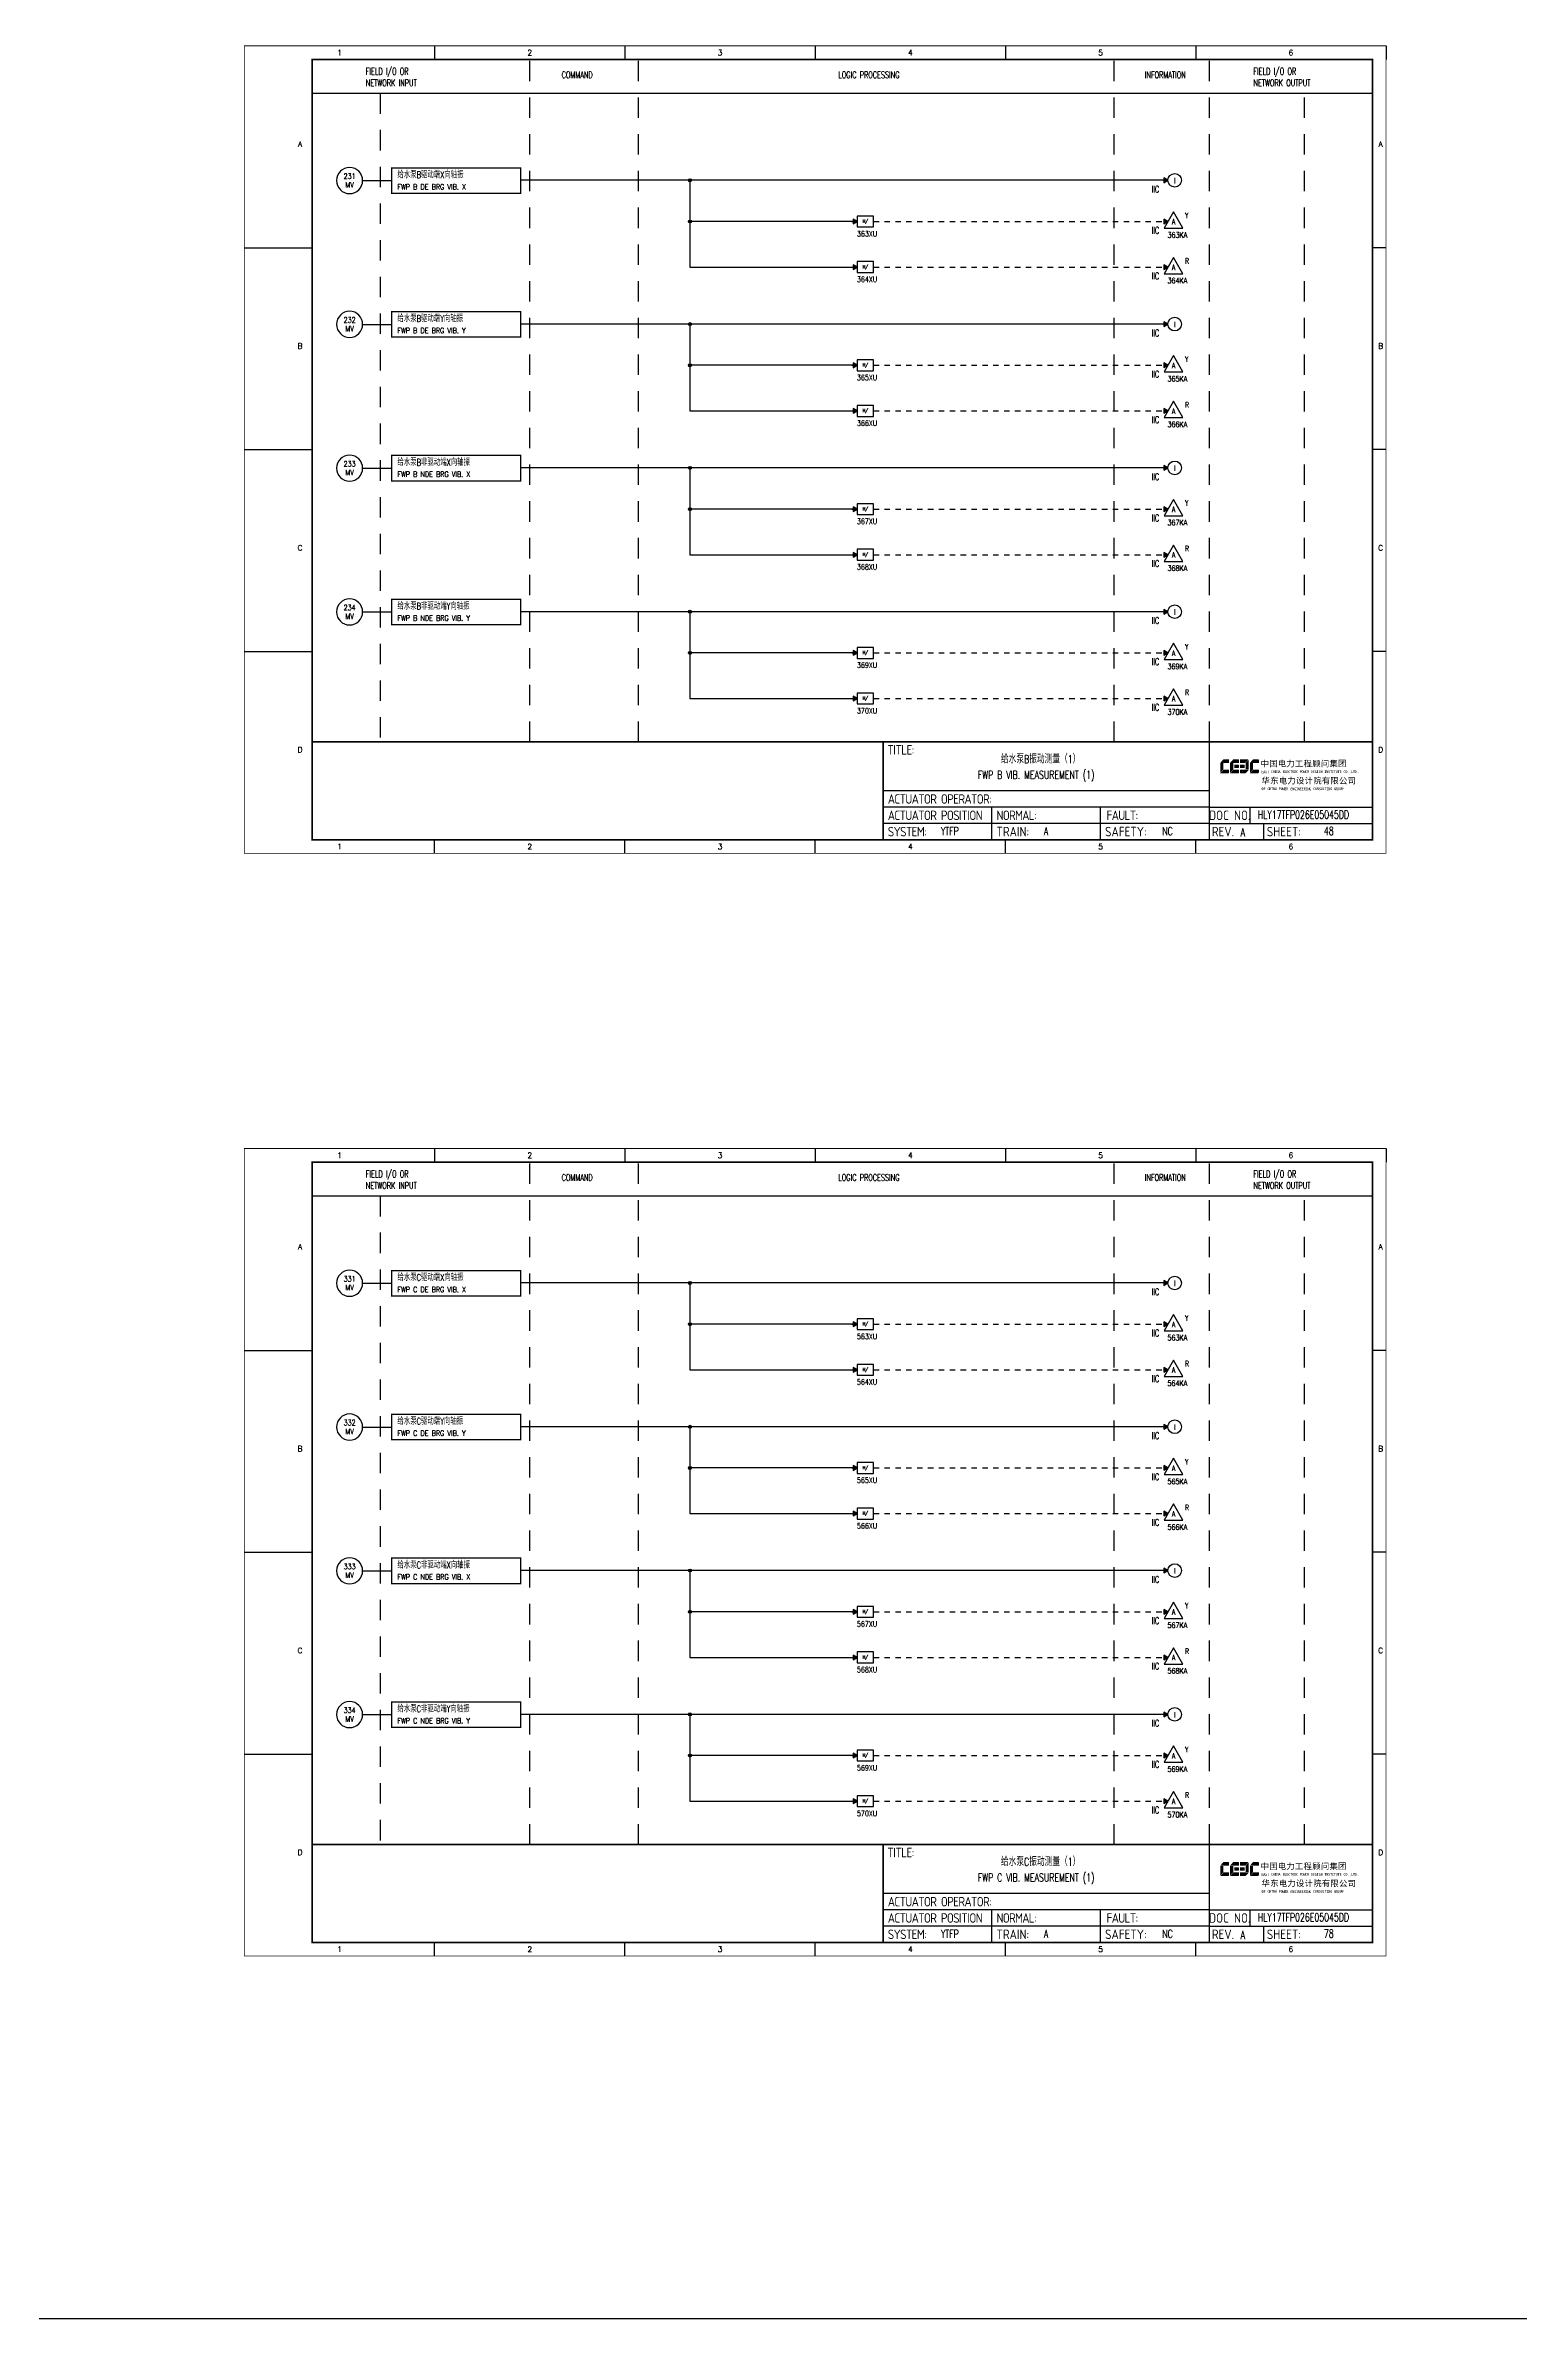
# Model space of a CAD drawing. Header units: millimetres. Extents: x 38833 to 52469, y 29493 to 32647.
# Drawn here: x 45500 to 46043, y 31107 to 31943 of the extents above; entities that cross this region are included whole.
import ezdxf
from ezdxf.enums import TextEntityAlignment as Align

# ---------------------------------------------------------------- set-up
doc = ezdxf.new("R2010")
doc.units = ezdxf.units.MM
for name, pattern in [('D2', [6, 2, -2, 2]), ('DASHED', [0.75, 0.5, -0.25]), ('JIS_02_0.7', [1.35, 0.75, -0.6])]:
    doc.linetypes.add(name, pattern=pattern)
for name, color, linetype in [('BORDER', 1, 'Continuous'), ('INSTRUMENT', 4, 'Continuous'), ('MLINE', 6, 'Continuous'), ('TITLE', 1, 'Continuous'), ('TK', 7, 'Continuous'), ('图框_外框线', 7, 'Continuous'), ('图框_标题栏文字', 6, 'Continuous')]:
    doc.layers.add(name, color=color, linetype=linetype)
doc.styles.add('DANIEL', font='COMPLEX', dxfattribs={"width": 0.7, "bigfont": 'GVFS'})
doc.styles.add('ecepdi', font='simhei.ttf', dxfattribs={"width": 0.9})
doc.styles.get("Standard").update_dxf_attribs({"font": 'romans.shx', "width": 0.7, "bigfont": 'hztxta.shx'})
doc.styles.add('工程字', font='gbenor.shx', dxfattribs={"bigfont": 'gbcbig.shx'})

# ---------------------------------------------------------------- blocks, each defined once
blk = doc.blocks.new('INS00')
at = {"layer": 'INSTRUMENT', "color": 0}
blk.add_lwpolyline([(6, 0, 1), (-6, 0, 1)], format="xyb", close=True, dxfattribs=at)
at = {"layer": 'INSTRUMENT', "flags": 1}
for tag, p in [('INSNAM', (0, 9)), ('INSDGN', (0, -9)), ('INSSUP', (0, -15)), ('INSMAN', (0, -18)), ('INSTYP', (0, -12)), ('INSREM', (0, -21))]:
    blk.add_attdef(tag, text='', height=3, dxfattribs=at).set_placement(p, align=Align.TOP_CENTER)
at = {"layer": 'INSTRUMENT', "width": 0.7}
for tag, p in [('INSIDE', (0, 2)), ('INSSYS', (0, -2))]:
    blk.add_attdef(tag, text='', height=2.5, dxfattribs=at).set_placement(p, align=Align.MIDDLE)
for tag, p in [('INSHH', (6, 3.5)), ('INSL', (6, -3)), ('INSLL', (6, -6))]:
    blk.add_attdef(tag, p, '', height=2.5, dxfattribs=at)
at = {"layer": 'INSTRUMENT', "linetype": 'DASHED', "width": 0.7}
blk.add_attdef('INSH', (6, 0.5), '', height=2.5, dxfattribs=at)
blk = doc.blocks.new('大于')
at = {"layer": 'BORDER'}
blk.add_hatch(color=256, dxfattribs=at).paths.add_polyline_path([(2178.99, 3748.47), (2177.49, 3749.34), (2177.49, 3747.6)])
for p, q in [((2176.99, 3748.47), (2178.99, 3748.47)), ((2184.99, 3748.47), (2186.99, 3748.47))]:
    blk.add_line(p, q, dxfattribs=at)
for points in [[(2178.99, 3748.47), (2177.49, 3749.34), (2177.49, 3747.6)], [(2184.99, 3750.47), (2178.99, 3750.47), (2178.99, 3746.47), (2184.99, 3746.47)]]:
    blk.add_lwpolyline(points, close=True, dxfattribs=at)
at = {"layer": 'BORDER', "style": 'DANIEL', "width": 0.8}
blk.add_text('H/', height=1.2, dxfattribs=at).set_placement((2181.94, 3748.51), align=Align.MIDDLE)
blk = doc.blocks.new('A$C1E0003F3')
h = blk.add_hatch(color=152)
edge = h.paths.add_edge_path()
edge.add_ellipse((5.15, 4.41), major_axis=(0, 0.211), ratio=0.769231, start_angle=-90, end_angle=0)
edge.add_line((5.15, 4.62), (3.22, 4.62))
edge.add_line((3.22, 4.62), (2.09, 3.35))
edge.add_line((2.09, 3.35), (5.32, 3.35))
edge.add_line((5.32, 3.35), (5.32, 4.41))
h.paths.add_polyline_path([(3.22, 3.23), (2.09, 3.23), (2.09, -0.36), (3.22, 0.91)])
edge = h.paths.add_edge_path()
edge.add_line((5.32, 0.81), (3.27, 0.81))
edge.add_line((3.27, 0.81), (2.13, -0.46))
edge.add_line((2.13, -0.46), (5.15, -0.46))
edge.add_ellipse((5.15, -0.25), major_axis=(0, 0.211), ratio=0.769231, start_angle=180, end_angle=270)
edge.add_line((5.32, -0.25), (5.32, 0.81))
h = blk.add_hatch(color=152)
edge = h.paths.add_edge_path()
edge.add_ellipse((8.78, 4.41), major_axis=(0, 0.211), ratio=0.769231, start_angle=-90, end_angle=0)
edge.add_line((8.78, 4.62), (6.84, 4.62))
edge.add_line((6.84, 4.62), (5.71, 3.35))
edge.add_line((5.71, 3.35), (8.94, 3.35))
edge.add_line((8.94, 3.35), (8.94, 4.41))
h.paths.add_polyline_path([(6.84, 3.23), (5.71, 3.23), (5.71, -0.36), (6.84, 0.91)])
edge = h.paths.add_edge_path()
edge.add_ellipse((8.78, 2.49), major_axis=(0, 0.211), ratio=0.769231, start_angle=-90, end_angle=0)
edge.add_line((8.78, 2.7), (7.22, 2.7))
edge.add_line((7.22, 2.7), (7.22, 1.44))
edge.add_line((7.22, 1.44), (8.78, 1.44))
edge.add_ellipse((8.78, 1.65), major_axis=(0, 0.211), ratio=0.769231, start_angle=180, end_angle=270)
edge.add_line((8.94, 1.65), (8.94, 2.49))
edge = h.paths.add_edge_path()
edge.add_line((8.94, 0.81), (6.89, 0.81))
edge.add_line((6.89, 0.81), (5.75, -0.46))
edge.add_line((5.75, -0.46), (8.78, -0.46))
edge.add_ellipse((8.78, -0.25), major_axis=(0, 0.211), ratio=0.769231, start_angle=180, end_angle=270)
edge.add_line((8.94, -0.25), (8.94, 0.81))
h = blk.add_hatch(color=1)
edge = h.paths.add_edge_path()
edge.add_line((12.48, 4.62), (9.46, 4.62))
edge.add_ellipse((9.46, 4.41), major_axis=(0, 0.211), ratio=0.769231, start_angle=0, end_angle=90)
edge.add_line((9.3, 4.41), (9.3, 3.35))
edge.add_line((9.3, 3.35), (11.35, 3.35))
edge.add_line((11.35, 3.35), (12.48, 4.62))
h.paths.add_polyline_path([(12.57, 4.56), (11.38, 3.23), (11.38, 0.93), (12.57, 0.93)])
edge = h.paths.add_edge_path()
edge.add_line((11.03, 2.7), (9.46, 2.7))
edge.add_ellipse((9.46, 2.49), major_axis=(0, 0.211), ratio=0.769231, start_angle=0, end_angle=90)
edge.add_line((9.3, 2.49), (9.3, 1.65))
edge.add_ellipse((9.46, 1.65), major_axis=(0, 0.211), ratio=0.769231, start_angle=90, end_angle=180)
edge.add_line((9.46, 1.44), (11.03, 1.44))
edge.add_line((11.03, 1.44), (11.03, 2.7))
h = blk.add_hatch(color=1)
edge = h.paths.add_edge_path()
edge.add_line((12.58, 0.79), (9.3, 0.79))
edge.add_line((9.3, 0.79), (9.3, -0.27))
edge.add_ellipse((9.46, -0.27), major_axis=(0, 0.211), ratio=0.769231, start_angle=90, end_angle=180)
edge.add_line((9.46, -0.48), (11.43, -0.48))
edge.add_line((11.43, -0.48), (12.58, 0.79))
h = blk.add_hatch(color=152)
edge = h.paths.add_edge_path()
edge.add_ellipse((16.11, 4.41), major_axis=(0, 0.211), ratio=0.769231, start_angle=-90, end_angle=0)
edge.add_line((16.11, 4.62), (14.14, 4.62))
edge.add_line((14.14, 4.62), (13, 3.35))
edge.add_line((13, 3.35), (16.27, 3.35))
edge.add_line((16.27, 3.35), (16.27, 4.41))
h.paths.add_polyline_path([(14.14, 3.23), (13, 3.23), (13, -0.36), (14.14, 0.91)])
edge = h.paths.add_edge_path()
edge.add_line((16.27, 0.81), (14.18, 0.81))
edge.add_line((14.18, 0.81), (13.04, -0.46))
edge.add_line((13.04, -0.46), (16.03, -0.46))
edge.add_ellipse((16.03, -0.15), major_axis=(0, 0.316), ratio=0.769231, start_angle=180, end_angle=270)
edge.add_line((16.27, -0.15), (16.27, 0.81))
at = {"layer": 'TITLE', "color": 7, "style": 'ecepdi'}
for s, p in [('中', (16.92, 1.94)), ('国', (20.09, 2)), ('电', (23.25, 1.99)), ('力', (26.39, 1.96)), ('工', (29.53, 1.95)), ('程', (32.71, 1.98)), ('顾', (35.9, 1.98)), ('问', (39.09, 1.94)), ('集', (42.26, 1.98)), ('团', (45.42, 2.01)), ('华', (17.24, -4.31)), ('东', (20.45, -4.29)), ('电', (23.62, -4.35)), ('力', (26.75, -4.32)), ('设', (29.92, -4.3)), ('计', (33.05, -4.31)), ('院', (36.26, -4.29)), ('有', (39.41, -4.29)), ('限', (42.57, -4.32)), ('公', (45.78, -4.38)), ('司', (48.91, -4.35))]:
    blk.add_text(s, height=2.2, dxfattribs=at).set_placement(p)
at = {"layer": 'TITLE', "color": 7, "style": 'ecepdi', "width": 0.975}
for s, p in [('E', (17.58, 0.02)), ('A', (18.29, 0.03)), ('S', (19, 0.03)), ('T', (19.7, 0.03)), ('C', (21.1, 0.09)), ('H', (21.77, 0.09)), ('I', (22.46, 0.09)), ('N', (23.17, 0.1)), ('A', (23.86, 0.1)), ('E', (25.35, 0.09)), ('L', (26.05, 0.11)), ('E', (26.76, 0.1)), ('C', (27.46, 0.12)), ('T', (28.18, 0.11)), ('R', (28.87, 0.1)), ('I', (29.57, 0.11)), ('C', (30.28, 0.1)), ('P', (31.64, 0.09)), ('O', (32.32, 0.08)), ('W', (33.03, 0.08)), ('E', (33.72, 0.08)), ('R', (34.42, 0.09)), ('D', (35.81, 0.1)), ('E', (36.52, 0.1)), ('S', (37.2, 0.1)), ('I', (37.91, 0.09)), ('G', (38.68, 0.11)), ('N', (39.38, 0.09)), ('I', (40.72, 0.07)), ('N', (41.43, 0.08)), ('S', (42.14, 0.08)), ('T', (42.83, 0.08)), ('I', (43.52, 0.09)), ('T', (44.22, 0.07)), ('U', (44.93, 0.07)), ('T', (45.63, 0.08)), ('E', (46.34, 0.09)), ('C', (47.76, 0.11)), ('O', (48.48, 0.1)), ('L', (50.56, 0.1)), ('T', (51.27, 0.1)), ('D', (51.96, 0.1)), ('O', (17.67, -6.18)), ('OF', (18.01, -6.2)), ('F', (18.37, -6.2)), ('C', (19.8, -6.19)), ('H', (20.47, -6.19)), ('I', (21.15, -6.19)), ('N', (21.87, -6.18)), ('A', (22.56, -6.18)), ('P', (23.98, -6.2)), ('O', (24.66, -6.21)), ('W', (25.36, -6.21)), ('E', (26.06, -6.21)), ('R', (26.75, -6.2)), ('E', (28.19, -6.24)), ('N', (28.91, -6.27)), ('G', (29.62, -6.26)), ('I', (30.32, -6.27)), ('N', (31.02, -6.27)), ('E', (31.7, -6.28)), ('E', (32.41, -6.27)), ('R', (33.1, -6.24)), ('I', (33.81, -6.24)), ('N', (34.51, -6.26)), ('G', (35.2, -6.24)), ('C', (36.61, -6.19)), ('O', (37.3, -6.21)), ('N', (38, -6.2)), ('S', (38.71, -6.21)), ('U', (39.41, -6.18)), ('L', (40.11, -6.18)), ('T', (40.81, -6.19)), ('I', (41.51, -6.21)), ('N', (42.2, -6.21)), ('G', (42.91, -6.17)), ('G', (44.29, -6.2)), ('R', (45, -6.21)), ('O', (45.69, -6.22)), ('U', (46.39, -6.2)), ('P', (47.1, -6.23)), ('.', (49.23, 0.1)), (',', (49.87, 0.1)), ('.', (52.72, 0.11))]:
    blk.add_text(s, height=1, dxfattribs=at).set_placement(p, align=Align.MIDDLE_CENTER)
blk = doc.blocks.new('A$C613255F0')
for p, q in [((70, 297), (70, 292)), ((140, 297), (140, 292)), ((210, 297), (210, 292)), ((280, 297), (280, 292)), ((350, 297), (350, 292)), ((420, 297), (420, 292)), ((0, 222.75), (25, 222.75)), ((420, 222.75), (415, 222.75)), ((0, 148.5), (25, 148.5)), ((420, 148.5), (415, 148.5)), ((0, 74.25), (25, 74.25)), ((420, 74.25), (415, 74.25)), ((70, 0), (70, 5)), ((140, 0), (140, 5)), ((210, 0), (210, 5)), ((280, 0), (280, 5)), ((350, 0), (350, 5))]:
    blk.add_line(p, q)
at = {"layer": 'MLINE', "linetype": 'JIS_02_0.7', "ltscale": 10}
for p, q in [((105, 41), (105, 292)), ((145, 41), (145, 292)), ((320, 41), (320, 292)), ((355, 41), (355, 292)), ((50, 279.56), (50, 41)), ((390, 41), (390, 279.56))]:
    blk.add_line(p, q, dxfattribs=at)
at = {"layer": 'MLINE'}
blk.add_line((25, 279.56), (415, 279.56), dxfattribs=at)
at = {"layer": '图框_外框线'}
for p, q in [((355, 5), (355, 41)), ((355, 23), (235, 23)), ((355, 17), (235, 17)), ((275, 11), (275, 17)), ((315, 11), (315, 17)), ((355, 17), (415, 17)), ((370, 11), (370, 17)), ((355, 11), (235, 11)), ((355, 11), (235, 11)), ((275, 5), (275, 11)), ((315, 5), (315, 11)), ((355, 11), (415, 11)), ((375, 5), (375, 11))]:
    blk.add_line(p, q, dxfattribs=at)
for points, const_width in [([(0, 0), (420, 0), (420, 297), (0, 297)], 0.3), ([(25, 5), (415, 5), (415, 292), (25, 292)], 0.6)]:
    blk.add_lwpolyline(points, close=True, dxfattribs=dict(at, const_width=const_width))
at = {"layer": '图框_外框线', "const_width": 0.6}
blk.add_lwpolyline([(235, 41), (25, 41)], dxfattribs=at)
at = {"layer": '图框_外框线'}
blk.add_lwpolyline([(415, 41, 0.6, 0.6, 0), (235, 41, 0.6, 0.6, 0), (235, 5, 0, 0, 0)], format="xyseb", dxfattribs=at)
blk.add_blockref('A$C1E0003F3', (356.94, 29.95))
at = {"layer": 'MLINE', "char_height": 2.5, "width": 31.8959, "attachment_point": 1}
for s, insert in [('FIELD I/O OR', (44.67, 288.89)), ('NETWORK INPUT', (44.67, 284.64)), ('COMMAND', (116.74, 287.58)), ('LOGIC PROCESSING', (218.52, 287.58)), ('INFORMATION', (331.25, 287.58)), ('FIELD I/O OR', (371.22, 288.89)), ('NETWORK OUTPUT', (371.22, 284.64))]:
    blk.add_mtext(s, dxfattribs=dict(at, insert=insert))
at = {"layer": 'TK', "color": 3}
for s, p in [('1', (35, 294.5)), ('2', (105, 294.5)), ('3', (175, 294.5)), ('4', (245, 294.5)), ('5', (315, 294.5)), ('6', (385, 294.5)), ('1', (35, 2.5)), ('2', (105, 2.5)), ('3', (175, 2.5)), ('4', (245, 2.5)), ('5', (315, 2.5)), ('6', (385, 2.5))]:
    blk.add_text(s, height=2, dxfattribs=at).set_placement(p, align=Align.MIDDLE)
for s, p in [('A', (20.5, 259.88)), ('A', (418, 259.88)), ('B', (20.5, 185.62)), ('B', (418, 185.62)), ('C', (20.5, 111.38)), ('C', (418, 111.38)), ('D', (20.5, 37.12)), ('D', (418, 37.12))]:
    blk.add_text(s, height=2, dxfattribs=at).set_placement(p, align=Align.CENTER)
at = {"layer": '图框_标题栏文字', "char_height": 3.5, "style": '工程字'}
for s, insert, width, attachment_point in [('{\\T0.9; TITLE:}', (234.86, 38.09), 14.2249, 4), ('{\\T0.9; ACTUATOR OPERATOR:}', (235, 20), 40, 4), ('{\\T0.9; ACTUATOR POSITION}', (235, 14), 45, 4), ('{\\T0.9; SYSTEM:}', (235, 8), 17.9526, 4), ('{\\T0.9; }TRAIN: ', (275, 8), 17.6638, 4), ('{\\T0.9; NORMAL:}', (275, 14), 18.2557, 4), ('SAFETY:', (324.3, 8), 22.3993, 5), ('{\\T0.9; FAULT:}', (315.44, 14), 15, 4), ('DOC NO.', (362.5, 14), 15, 5), ('REV.', (360, 8), 10, 5), ('SHEET:', (382.42, 8), 20, 5)]:
    blk.add_mtext(s, dxfattribs=dict(at, insert=insert, width=width, attachment_point=attachment_point))

msp = doc.modelspace()

# ---------------------------------------------------------------- hatches: boundary and pattern name
for points in [[(45912.81, 31893.68), (45911.31, 31894.55), (45911.31, 31892.81)], [(45912.81, 31878.53), (45911.31, 31879.4), (45911.31, 31877.66)], [(45912.81, 31861.76), (45911.31, 31862.62), (45911.31, 31860.89)], [(45912.81, 31840.79), (45911.31, 31841.66), (45911.31, 31839.93)], [(45912.81, 31825.64), (45911.31, 31826.51), (45911.31, 31824.78)], [(45912.81, 31808.87), (45911.31, 31809.73), (45911.31, 31808)], [(45912.81, 31787.9), (45911.31, 31788.77), (45911.31, 31787.04)], [(45912.81, 31772.75), (45911.31, 31773.62), (45911.31, 31771.89)], [(45912.81, 31755.98), (45911.31, 31756.85), (45911.31, 31755.11)], [(45912.81, 31735.02), (45911.31, 31735.88), (45911.31, 31734.15)], [(45912.81, 31719.87), (45911.31, 31720.73), (45911.31, 31719)], [(45912.81, 31703.09), (45911.31, 31703.96), (45911.31, 31702.23)], [(45912.81, 31488.12), (45911.31, 31488.99), (45911.31, 31487.25)], [(45912.81, 31472.97), (45911.31, 31473.84), (45911.31, 31472.1)], [(45912.81, 31456.2), (45911.31, 31457.06), (45911.31, 31455.33)], [(45912.81, 31435.23), (45911.31, 31436.1), (45911.31, 31434.37)], [(45912.81, 31420.08), (45911.31, 31420.95), (45911.31, 31419.22)], [(45912.81, 31403.31), (45911.31, 31404.18), (45911.31, 31402.44)], [(45912.81, 31382.34), (45911.31, 31383.21), (45911.31, 31381.48)], [(45912.81, 31367.19), (45911.31, 31368.06), (45911.31, 31366.33)], [(45912.81, 31350.42), (45911.31, 31351.29), (45911.31, 31349.56)], [(45912.81, 31329.46), (45911.31, 31330.32), (45911.31, 31328.59)], [(45912.81, 31314.31), (45911.31, 31315.17), (45911.31, 31313.44)], [(45912.81, 31297.53), (45911.31, 31298.4), (45911.31, 31296.67)]]:
    msp.add_hatch(color=256).paths.add_polyline_path(points)
h = msp.add_hatch(color=256)
edge = h.paths.add_edge_path()
edge.add_arc((45736.94, 31893.68), 0.55, 0, 360)
h = msp.add_hatch(color=256)
edge = h.paths.add_edge_path()
edge.add_arc((45736.94, 31878.53), 0.55, 0, 360)
h = msp.add_hatch(color=256)
edge = h.paths.add_edge_path()
edge.add_arc((45736.94, 31840.79), 0.55, 0, 360)
h = msp.add_hatch(color=256)
edge = h.paths.add_edge_path()
edge.add_arc((45736.94, 31825.64), 0.55, 0, 360)
h = msp.add_hatch(color=256)
edge = h.paths.add_edge_path()
edge.add_arc((45736.94, 31787.9), 0.55, 0, 360)
h = msp.add_hatch(color=256)
edge = h.paths.add_edge_path()
edge.add_arc((45736.94, 31772.75), 0.55, 0, 360)
h = msp.add_hatch(color=256)
edge = h.paths.add_edge_path()
edge.add_arc((45736.94, 31735.02), 0.55, 0, 360)
h = msp.add_hatch(color=256)
edge = h.paths.add_edge_path()
edge.add_arc((45736.94, 31719.87), 0.55, 0, 360)
h = msp.add_hatch(color=256)
edge = h.paths.add_edge_path()
edge.add_arc((45736.94, 31488.12), 0.55, 0, 360)
h = msp.add_hatch(color=256)
edge = h.paths.add_edge_path()
edge.add_arc((45736.94, 31472.97), 0.55, 0, 360)
h = msp.add_hatch(color=256)
edge = h.paths.add_edge_path()
edge.add_arc((45736.94, 31435.23), 0.55, 0, 360)
h = msp.add_hatch(color=256)
edge = h.paths.add_edge_path()
edge.add_arc((45736.94, 31420.08), 0.55, 0, 360)
h = msp.add_hatch(color=256)
edge = h.paths.add_edge_path()
edge.add_arc((45736.94, 31382.34), 0.55, 0, 360)
h = msp.add_hatch(color=256)
edge = h.paths.add_edge_path()
edge.add_arc((45736.94, 31367.19), 0.55, 0, 360)
h = msp.add_hatch(color=256)
edge = h.paths.add_edge_path()
edge.add_arc((45736.94, 31329.46), 0.55, 0, 360)
h = msp.add_hatch(color=256)
edge = h.paths.add_edge_path()
edge.add_arc((45736.94, 31314.31), 0.55, 0, 360)

# ---------------------------------------------------------------- linework, layer by layer
for p, q in [((45616.58, 31893.59), (45627.28, 31893.59)), ((45912.81, 31893.68), (45674.68, 31893.68)), ((45736.94, 31893.68), (45736.94, 31861.76)), ((45798.54, 31878.53), (45736.94, 31878.53)), ((45804.54, 31878.53), (45805.34, 31878.53)), ((45736.94, 31861.76), (45798.54, 31861.76)), ((45804.54, 31861.76), (45805.34, 31861.76)), ((45616.58, 31840.7), (45627.28, 31840.7)), ((45912.81, 31840.79), (45674.68, 31840.79)), ((45736.94, 31840.79), (45736.94, 31808.87)), ((45798.54, 31825.64), (45736.94, 31825.64)), ((45804.54, 31825.64), (45805.34, 31825.64)), ((45736.94, 31808.87), (45798.54, 31808.87)), ((45804.54, 31808.87), (45805.34, 31808.87)), ((45616.58, 31787.81), (45627.28, 31787.81)), ((45912.81, 31787.9), (45674.68, 31787.9)), ((45736.94, 31787.9), (45736.94, 31755.98)), ((45798.54, 31772.75), (45736.94, 31772.75)), ((45804.54, 31772.75), (45805.34, 31772.75)), ((45736.94, 31755.98), (45798.54, 31755.98)), ((45804.54, 31755.98), (45805.34, 31755.98)), ((45616.58, 31734.93), (45627.28, 31734.93)), ((45912.81, 31735.02), (45674.68, 31735.02)), ((45736.94, 31735.02), (45736.94, 31703.09)), ((45798.54, 31719.87), (45736.94, 31719.87)), ((45804.54, 31719.87), (45805.34, 31719.87)), ((45736.94, 31703.09), (45798.54, 31703.09)), ((45804.54, 31703.09), (45805.34, 31703.09)), ((45616.58, 31488.03), (45627.28, 31488.03)), ((45912.81, 31488.12), (45674.68, 31488.12)), ((45736.94, 31488.12), (45736.94, 31456.2)), ((45798.54, 31472.97), (45736.94, 31472.97)), ((45804.54, 31472.97), (45805.34, 31472.97)), ((45736.94, 31456.2), (45798.54, 31456.2)), ((45804.54, 31456.2), (45805.34, 31456.2)), ((45616.58, 31435.14), (45627.28, 31435.14)), ((45912.81, 31435.23), (45674.68, 31435.23)), ((45736.94, 31435.23), (45736.94, 31403.31)), ((45798.54, 31420.08), (45736.94, 31420.08)), ((45804.54, 31420.08), (45805.34, 31420.08)), ((45736.94, 31403.31), (45798.54, 31403.31)), ((45804.54, 31403.31), (45805.34, 31403.31)), ((45616.58, 31382.25), (45627.28, 31382.25)), ((45912.81, 31382.34), (45674.68, 31382.34)), ((45736.94, 31382.34), (45736.94, 31350.42)), ((45798.54, 31367.19), (45736.94, 31367.19)), ((45804.54, 31367.19), (45805.34, 31367.19)), ((45736.94, 31350.42), (45798.54, 31350.42)), ((45804.54, 31350.42), (45805.34, 31350.42)), ((45616.58, 31329.37), (45627.28, 31329.37)), ((45912.81, 31329.46), (45674.68, 31329.46)), ((45736.94, 31329.46), (45736.94, 31297.53)), ((45798.54, 31314.31), (45736.94, 31314.31)), ((45804.54, 31314.31), (45805.34, 31314.31)), ((45736.94, 31297.53), (45798.54, 31297.53)), ((45804.54, 31297.53), (45805.34, 31297.53)), ((39417.51, 31107.25), (50497.51, 31107.25))]:
    msp.add_line(p, q)
at = {"linetype": 'D2'}
for p, q in [((45804.54, 31878.53), (45912.81, 31878.53)), ((45804.54, 31861.76), (45912.81, 31861.76)), ((45804.54, 31825.64), (45912.81, 31825.64)), ((45804.54, 31808.87), (45912.81, 31808.87)), ((45804.54, 31772.75), (45912.81, 31772.75)), ((45804.54, 31755.98), (45912.81, 31755.98)), ((45804.54, 31719.87), (45912.81, 31719.87)), ((45804.54, 31703.09), (45912.81, 31703.09)), ((45804.54, 31472.97), (45912.81, 31472.97)), ((45804.54, 31456.2), (45912.81, 31456.2)), ((45804.54, 31420.08), (45912.81, 31420.08)), ((45804.54, 31403.31), (45912.81, 31403.31)), ((45804.54, 31367.19), (45912.81, 31367.19)), ((45804.54, 31350.42), (45912.81, 31350.42)), ((45804.54, 31314.31), (45912.81, 31314.31)), ((45804.54, 31297.53), (45912.81, 31297.53))]:
    msp.add_line(p, q, dxfattribs=at)
at = {"const_width": 0.5}
for points in [[(45627.28, 31898.26), (45674.68, 31898.26), (45674.68, 31888.92), (45627.28, 31888.92), (45627.28, 31898.26)], [(45627.28, 31845.37), (45674.68, 31845.37), (45674.68, 31836.03), (45627.28, 31836.03), (45627.28, 31845.37)], [(45627.28, 31792.48), (45674.68, 31792.48), (45674.68, 31783.14), (45627.28, 31783.14), (45627.28, 31792.48)], [(45627.28, 31739.6), (45674.68, 31739.6), (45674.68, 31730.25), (45627.28, 31730.25), (45627.28, 31739.6)], [(45627.28, 31492.7), (45674.68, 31492.7), (45674.68, 31483.36), (45627.28, 31483.36), (45627.28, 31492.7)], [(45627.28, 31439.81), (45674.68, 31439.81), (45674.68, 31430.47), (45627.28, 31430.47), (45627.28, 31439.81)], [(45627.28, 31386.92), (45674.68, 31386.92), (45674.68, 31377.58), (45627.28, 31377.58), (45627.28, 31386.92)], [(45627.28, 31334.04), (45674.68, 31334.04), (45674.68, 31324.7), (45627.28, 31324.7), (45627.28, 31334.04)]]:
    msp.add_lwpolyline(points, dxfattribs=at)
for points in [[(45912.81, 31893.68), (45911.31, 31894.55), (45911.31, 31892.81)], [(45912.81, 31878.53), (45911.31, 31879.4), (45911.31, 31877.66)], [(45912.81, 31861.76), (45911.31, 31862.62), (45911.31, 31860.89)], [(45912.81, 31840.79), (45911.31, 31841.66), (45911.31, 31839.93)], [(45912.81, 31825.64), (45911.31, 31826.51), (45911.31, 31824.78)], [(45912.81, 31808.87), (45911.31, 31809.73), (45911.31, 31808)], [(45912.81, 31787.9), (45911.31, 31788.77), (45911.31, 31787.04)], [(45912.81, 31772.75), (45911.31, 31773.62), (45911.31, 31771.89)], [(45912.81, 31755.98), (45911.31, 31756.85), (45911.31, 31755.11)], [(45912.81, 31735.02), (45911.31, 31735.88), (45911.31, 31734.15)], [(45912.81, 31719.87), (45911.31, 31720.73), (45911.31, 31719)], [(45912.81, 31703.09), (45911.31, 31703.96), (45911.31, 31702.23)], [(45912.81, 31488.12), (45911.31, 31488.99), (45911.31, 31487.25)], [(45912.81, 31472.97), (45911.31, 31473.84), (45911.31, 31472.1)], [(45912.81, 31456.2), (45911.31, 31457.06), (45911.31, 31455.33)], [(45912.81, 31435.23), (45911.31, 31436.1), (45911.31, 31434.37)], [(45912.81, 31420.08), (45911.31, 31420.95), (45911.31, 31419.22)], [(45912.81, 31403.31), (45911.31, 31404.18), (45911.31, 31402.44)], [(45912.81, 31382.34), (45911.31, 31383.21), (45911.31, 31381.48)], [(45912.81, 31367.19), (45911.31, 31368.06), (45911.31, 31366.33)], [(45912.81, 31350.42), (45911.31, 31351.29), (45911.31, 31349.56)], [(45912.81, 31329.46), (45911.31, 31330.32), (45911.31, 31328.59)], [(45912.81, 31314.31), (45911.31, 31315.17), (45911.31, 31313.44)], [(45912.81, 31297.53), (45911.31, 31298.4), (45911.31, 31296.67)]]:
    msp.add_lwpolyline(points, close=True)
at = {"color": 1}
for points in [[(45918.29, 31876.08), (45914.83, 31882.08), (45911.37, 31876.08)], [(45918.29, 31859.31), (45914.83, 31865.31), (45911.37, 31859.31)], [(45918.29, 31823.19), (45914.83, 31829.19), (45911.37, 31823.19)], [(45918.29, 31806.42), (45914.83, 31812.42), (45911.37, 31806.42)], [(45918.29, 31770.3), (45914.83, 31776.3), (45911.37, 31770.3)], [(45918.29, 31753.53), (45914.83, 31759.53), (45911.37, 31753.53)], [(45918.29, 31717.42), (45914.83, 31723.42), (45911.37, 31717.42)], [(45918.29, 31700.64), (45914.83, 31706.64), (45911.37, 31700.64)], [(45918.29, 31470.52), (45914.83, 31476.52), (45911.37, 31470.52)], [(45918.29, 31453.75), (45914.83, 31459.75), (45911.37, 31453.75)], [(45918.29, 31417.63), (45914.83, 31423.63), (45911.37, 31417.63)], [(45918.29, 31400.86), (45914.83, 31406.86), (45911.37, 31400.86)], [(45918.29, 31364.75), (45914.83, 31370.75), (45911.37, 31364.75)], [(45918.29, 31347.97), (45914.83, 31353.97), (45911.37, 31347.97)], [(45918.29, 31311.86), (45914.83, 31317.86), (45911.37, 31311.86)], [(45918.29, 31295.08), (45914.83, 31301.08), (45911.37, 31295.08)]]:
    msp.add_lwpolyline(points, close=True, dxfattribs=at)
for centre, radius in [((45915.31, 31893.68), 2.5), ((45736.94, 31893.68), 0.55), ((45736.94, 31878.53), 0.55), ((45736.94, 31840.79), 0.55), ((45915.31, 31840.79), 2.5), ((45736.94, 31825.64), 0.55), ((45736.94, 31787.9), 0.55), ((45915.31, 31787.9), 2.5), ((45736.94, 31772.75), 0.55), ((45915.31, 31735.02), 2.5), ((45736.94, 31735.02), 0.55), ((45736.94, 31719.87), 0.55), ((45736.94, 31488.12), 0.55), ((45915.31, 31488.12), 2.5), ((45736.94, 31472.97), 0.55), ((45736.94, 31435.23), 0.55), ((45915.31, 31435.23), 2.5), ((45736.94, 31420.08), 0.55), ((45915.31, 31382.34), 2.5), ((45736.94, 31382.34), 0.55), ((45736.94, 31367.19), 0.55), ((45736.94, 31329.46), 0.55), ((45915.31, 31329.46), 2.5), ((45736.94, 31314.31), 0.55)]:
    msp.add_circle(centre, radius)

# ---------------------------------------------------------------- block references
for name, p in [('A$C613255F0', (45573.05, 31646.13)), ('大于', (43619.55, 28130.06)), ('大于', (43619.55, 28113.29)), ('大于', (43619.55, 28077.17)), ('大于', (43619.55, 28060.4)), ('大于', (43619.55, 28024.28)), ('大于', (43619.55, 28007.51)), ('大于', (43619.55, 27971.39)), ('大于', (43619.55, 27954.62)), ('A$C613255F0', (45573.05, 31240.57)), ('大于', (43619.55, 27724.5)), ('大于', (43619.55, 27707.73)), ('大于', (43619.55, 27671.61)), ('大于', (43619.55, 27654.84)), ('大于', (43619.55, 27618.72)), ('大于', (43619.55, 27601.95)), ('大于', (43619.55, 27565.84)), ('大于', (43619.55, 27549.06))]:
    msp.add_blockref(name, p)
at = {"layer": 'MLINE', "xscale": 0.7999999999992724, "yscale": 0.7999999999992724, "zscale": 0.7999999999992724}
for p, values in [((45611.78, 31893.59), {'INSIDE': '231', 'INSSYS': 'MV'}), ((45611.78, 31840.7), {'INSIDE': '232', 'INSSYS': 'MV'}), ((45611.78, 31787.81), {'INSIDE': '233', 'INSSYS': 'MV'}), ((45611.78, 31734.93), {'INSIDE': '234', 'INSSYS': 'MV'}), ((45611.78, 31488.03), {'INSIDE': '331', 'INSSYS': 'MV'}), ((45611.78, 31435.14), {'INSIDE': '332', 'INSSYS': 'MV'}), ((45611.78, 31382.25), {'INSIDE': '333', 'INSSYS': 'MV'}), ((45611.78, 31329.37), {'INSIDE': '334', 'INSSYS': 'MV'})]:
    msp.add_blockref('INS00', p, dxfattribs=at).add_auto_attribs(values)

# ---------------------------------------------------------------- texts
at = {"width": 0.7}
for p in [(45915.34, 31892.55), (45915.34, 31839.66), (45915.34, 31786.78), (45915.34, 31733.89), (45915.34, 31486.99), (45915.34, 31434.11), (45915.34, 31381.22), (45915.34, 31328.33)]:
    msp.add_text('I', height=2, dxfattribs=at).set_placement(p, align=Align.CENTER)
at = {"color": 1, "width": 0.7}
for p in [(45914.92, 31877.45), (45914.92, 31860.68), (45914.92, 31824.57), (45914.92, 31807.79), (45914.92, 31771.68), (45914.92, 31754.9), (45914.92, 31718.79), (45914.92, 31702.02), (45914.92, 31471.89), (45914.92, 31455.12), (45914.92, 31419.01), (45914.92, 31402.23), (45914.92, 31366.12), (45914.92, 31349.35), (45914.92, 31313.23), (45914.92, 31296.46)]:
    msp.add_text('A', height=2, dxfattribs=at).set_placement(p, align=Align.CENTER)
at = {"attachment_point": 1}
for s, insert, char_height, width in [('给水泵B驱动端X向轴振', (45629.36, 31896.98), 2.5, 73.0067), ('FWP B DE BRG VIB. X', (45629.36, 31892.28), 2, 73.0067), ('IIC', (45906.81, 31891.68), 2.5, 4.5039), ('Y', (45919.05, 31881.77), 2, 73.0067), ('363XU', (45798.4, 31875.02), 2, 11.1697), ('IIC', (45906.81, 31876.53), 2.5, 4.5039), ('363KA', (45912.66, 31874.57), 2, 73.0067), ('R', (45919.05, 31865), 2, 73.0067), ('364XU', (45798.4, 31858.25), 2, 11.1697), ('IIC', (45906.81, 31859.76), 2.5, 4.5039), ('364KA', (45912.66, 31857.79), 2, 73.0067), ('给水泵B驱动端Y向轴振', (45629.36, 31844.09), 2.5, 73.0067), ('FWP B DE BRG VIB. Y', (45629.36, 31839.45), 2, 73.0067), ('IIC', (45906.81, 31838.79), 2.5, 4.5039), ('Y', (45919.05, 31828.89), 2, 73.0067), ('365XU', (45798.4, 31822.13), 2, 11.1697), ('IIC', (45906.81, 31823.64), 2.5, 4.5039), ('365KA', (45912.66, 31821.68), 2, 73.0067), ('R', (45919.05, 31812.11), 2, 73.0067), ('366XU', (45798.4, 31805.36), 2, 11.1697), ('IIC', (45906.81, 31806.87), 2.5, 4.5039), ('366KA', (45912.66, 31804.91), 2, 73.0067), ('给水泵B非驱动端X向轴振', (45629.36, 31791.21), 2.5, 73.0067), ('FWP B NDE BRG VIB. X', (45629.36, 31786.56), 2, 73.0067), ('IIC', (45906.81, 31785.9), 2.5, 4.5039), ('367XU', (45798.4, 31769.24), 2, 11.1697), ('IIC', (45906.81, 31770.75), 2.5, 4.5039), ('Y', (45919.05, 31776), 2, 73.0067), ('367KA', (45912.66, 31768.79), 2, 73.0067), ('368XU', (45798.4, 31752.47), 2, 11.1697), ('IIC', (45906.81, 31753.98), 2.5, 4.5039), ('R', (45919.05, 31759.22), 2, 73.0067), ('368KA', (45912.66, 31752.02), 2, 73.0067), ('给水泵B非驱动端Y向轴振', (45629.36, 31738.32), 2.5, 73.0067), ('FWP B NDE BRG VIB. Y', (45629.36, 31733.68), 2, 73.0067), ('IIC', (45906.81, 31733.02), 2.5, 4.5039), ('Y', (45919.05, 31723.11), 2, 73.0067), ('369XU', (45798.4, 31716.35), 2, 11.1697), ('IIC', (45906.81, 31717.87), 2.5, 4.5039), ('369KA', (45912.66, 31715.9), 2, 73.0067), ('R', (45919.05, 31706.34), 2, 73.0067), ('370XU', (45798.4, 31699.58), 2, 11.1697), ('IIC', (45906.81, 31701.09), 2.5, 4.5039), ('370KA', (45912.66, 31699.13), 2, 73.0067), ('FWP B VIB. MEASUREMENT (1)', (45842.88, 31676.51), 3, 74.0185), ('给水泵B振动测量（1）', (45851.38, 31682.28), 3, 57.1272), ('YTFP', (45829.29, 31655.81), 3, 8.5983), ('A', (45867.15, 31655.81), 3, 4.8474), ('NC', (45910.74, 31655.81), 3, 4.8474), ('A', (45939.52, 31655.37), 3, 8.5983), ('给水泵C驱动端X向轴振', (45629.36, 31491.42), 2.5, 73.0067), ('FWP C DE BRG VIB. X', (45629.36, 31486.72), 2, 73.0067), ('IIC', (45906.81, 31486.12), 2.5, 4.5039), ('563XU', (45798.4, 31469.46), 2, 11.1697), ('IIC', (45906.81, 31470.97), 2.5, 4.5039), ('563KA', (45912.66, 31469.01), 2, 73.0067), ('Y', (45919.05, 31476.21), 2, 73.0067), ('564XU', (45798.4, 31452.69), 2, 11.1697), ('IIC', (45906.81, 31454.2), 2.5, 4.5039), ('564KA', (45912.66, 31452.24), 2, 73.0067), ('R', (45919.05, 31459.44), 2, 73.0067), ('给水泵C驱动端Y向轴振', (45629.36, 31438.53), 2.5, 73.0067), ('FWP C DE BRG VIB. Y', (45629.36, 31433.89), 2, 73.0067), ('IIC', (45906.81, 31433.23), 2.5, 4.5039), ('IIC', (45906.81, 31418.08), 2.5, 4.5039), ('Y', (45919.05, 31423.33), 2, 73.0067), ('565XU', (45798.4, 31416.57), 2, 11.1697), ('565KA', (45912.66, 31416.12), 2, 73.0067), ('IIC', (45906.81, 31401.31), 2.5, 4.5039), ('R', (45919.05, 31406.55), 2, 73.0067), ('566XU', (45798.4, 31399.8), 2, 11.1697), ('566KA', (45912.66, 31399.35), 2, 73.0067), ('给水泵C非驱动端X向轴振', (45629.36, 31385.65), 2.5, 73.0067), ('FWP C NDE BRG VIB. X', (45629.36, 31381.01), 2, 73.0067), ('IIC', (45906.81, 31380.34), 2.5, 4.5039), ('Y', (45919.05, 31370.44), 2, 73.0067), ('567XU', (45798.4, 31363.68), 2, 11.1697), ('IIC', (45906.81, 31365.19), 2.5, 4.5039), ('567KA', (45912.66, 31363.23), 2, 73.0067), ('R', (45919.05, 31353.67), 2, 73.0067), ('568XU', (45798.4, 31346.91), 2, 11.1697), ('IIC', (45906.81, 31348.42), 2.5, 4.5039), ('568KA', (45912.66, 31346.46), 2, 73.0067), ('给水泵C非驱动端Y向轴振', (45629.36, 31332.76), 2.5, 73.0067), ('FWP C NDE BRG VIB. Y', (45629.36, 31328.12), 2, 73.0067), ('IIC', (45906.81, 31327.46), 2.5, 4.5039), ('569XU', (45798.4, 31310.8), 2, 11.1697), ('IIC', (45906.81, 31312.31), 2.5, 4.5039), ('569KA', (45912.66, 31310.34), 2, 73.0067), ('Y', (45919.05, 31317.55), 2, 73.0067), ('570XU', (45798.4, 31294.02), 2, 11.1697), ('IIC', (45906.81, 31295.53), 2.5, 4.5039), ('570KA', (45912.66, 31293.57), 2, 73.0067), ('R', (45919.05, 31300.78), 2, 73.0067), ('给水泵C振动测量（1）', (45851.38, 31276.73), 3, 57.1272), ('FWP C VIB. MEASUREMENT (1)', (45842.88, 31270.95), 3, 74.0185), ('YTFP', (45829.29, 31250.25), 3, 8.5983), ('A', (45867.15, 31250.25), 3, 4.8474), ('NC', (45910.74, 31250.25), 3, 4.8474), ('A', (45939.52, 31249.82), 3, 8.5983)]:
    msp.add_mtext(s, dxfattribs=dict(at, insert=insert, char_height=char_height, width=width))
at = {"width": 0.7}
for tag, p, s in [('HLY17TFP026E05045DD', (45945.91, 31658.88), ''), ('48', (45970.19, 31652.88), '1'), ('HLY17TFP026E05045DD', (45945.91, 31253.32), ''), ('78', (45970.19, 31247.32), '1')]:
    msp.add_attdef(tag, p, s, height=3, dxfattribs=at)

doc.saveas('drawing.dxf')
